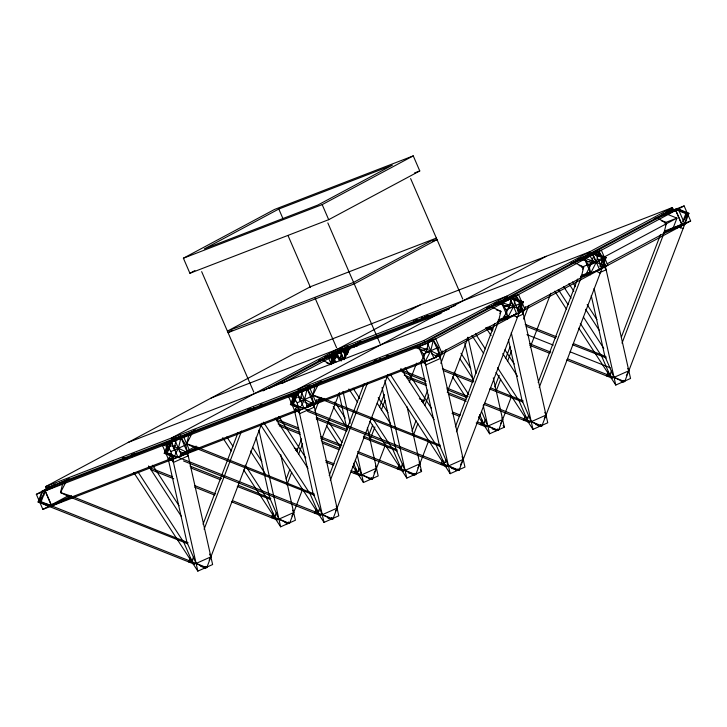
<?xml version="1.0" encoding="UTF-8"?>
<svg xmlns="http://www.w3.org/2000/svg" width="727" height="727" viewBox="0 0 727 727"><rect width="100%" height="100%" fill="white"/><g stroke="black" fill="none" stroke-linecap="round" stroke-linejoin="round"><path stroke-width="1.09" d="M69.083 478.684L42.202 491.188L39.612 501.857L48.718 506.256L51.79 505.937L72.682 496.641L168.391 459.673L172.735 459.228L187.511 452.648L180.987 437.59L176.652 438.036L161.876 444.615L66.166 481.574L45.274 490.879L42.202 491.188L38.077 502.012L194.572 564.261M134.368 455.347L134.858 453.348M319.208 511.09L317.236 511.972L324.015 522.395L338.791 515.816L311.956 396.233L307.157 388.863L302.823 389.308L288.046 395.879L192.337 432.847L189.265 433.165L168.373 442.461L165.774 453.13L172.617 456.429M175.77 449.522L174.053 448.695L176.652 438.036M169.491 447.169L161.876 444.615L166.21 444.17L180.987 437.59L178.397 448.25L175.207 454.43M189.265 433.165L186.675 443.824L195.79 448.223L314.573 495.251M205.559 566.506L205.232 567.832L200.661 566.306M247.762 412.154L248.407 409.492M260.539 406.62L261.029 404.612M456.038 470.533L459.1 470.224L523.34 301.905L512.689 297.661L491.797 306.967L428.994 340.572L414.217 347.152L318.508 384.12L315.436 384.429L294.544 393.734L291.945 404.394L298.215 407.42M299.869 400.65L302.823 389.308M295.662 398.432L288.046 395.879L292.381 395.443L307.157 388.863L304.568 399.523L301.378 405.702M315.436 384.429L312.846 395.097L321.961 399.496L439.98 446.269M288.346 522.195L288.028 523.531L284.984 522.513M329.84 364.009L331.367 364.518L333.957 353.858L337.028 353.54L340.072 360.574M343.335 358.447L339.645 360.092L341.263 353.422M341.917 350.759L342.235 349.423L349.642 348.669L343.98 359.647L340.718 352.113M343.98 359.647L346.579 348.978L331.803 355.558L334.411 361.583M354.203 347.215L354.858 344.553L357.92 344.234L356.857 346.297M329.122 518.342L331.403 519.105L331.73 517.778M373.932 363.427L374.578 360.765M386.709 357.884L387.191 355.885M368.534 478.457L370.815 479.229L371.143 477.893M413.509 322.879L413.99 320.88M421.296 320.453L422.114 317.117M425.958 318.671L426.613 316.009M424.623 354.667L426.395 351.241L428.994 340.572L433.328 340.136L430.729 350.796L425.068 361.773L420.733 362.219L325.024 399.178L304.131 408.483L299.56 406.947M414.517 473.468L414.19 474.804L411.146 473.786M457.892 469.042L457.574 470.378L453.003 468.842M510.972 299.606L509.191 306.93L507.419 310.365M511.299 298.27L511.781 296.271L574.594 262.665L595.486 253.359L606.136 257.603L541.897 425.922L538.834 426.231M497.995 302.414L511.781 296.271L516.125 295.825L513.526 306.494L507.864 317.472L503.529 317.908L507.064 311.047M517.297 313.573L519.214 312.728L521.804 302.059L523.34 301.905M497.313 429.166L496.986 430.502L493.942 429.475M540.688 424.741L540.361 426.077L535.799 424.541M593.605 255.968L590.924 264.692M594.086 253.968L594.577 251.969L657.381 218.354L678.282 209.058L688.923 213.293L624.693 381.611L621.621 381.929M580.782 258.103L594.577 251.969L598.912 251.524L596.322 262.183L590.66 273.161L586.316 273.606L589.861 266.745M524.285 308.13L581.109 277.723L602.001 268.417L604.6 257.758L606.136 257.603M623.484 380.439L623.157 381.766L620.876 381.003M607.072 263.828L663.896 233.422L684.798 224.116L687.388 213.456L678.282 209.058L675.21 209.367L654.318 218.673L655.836 219.181M38.077 502.012L41.139 501.703L45.274 490.879L51.79 505.937L39.612 501.857L45.274 490.879M172.953 456.756L164.247 453.284L168.373 442.461L171.445 442.152L192.337 432.847L186.675 443.824L198.853 447.905L314.209 493.96M164.247 453.284L167.31 452.966L171.445 442.152L177.961 457.21L198.853 447.905L294.562 410.946L298.906 410.501L313.673 403.921L307.157 388.863M203.042 524.267L238.074 432.465M193.418 557.2L191.71 561.68L188.638 561.998L190.356 557.509L191.065 560.699L193.037 559.817M204.096 529.229L241.546 431.093M203.696 567.996L206.768 567.678L261.929 423.141M298.161 407.638L290.409 404.557L294.544 393.734L297.607 393.425L318.508 384.12L312.846 395.097L325.024 399.178L440.38 445.233M290.409 404.557L293.481 404.239L297.607 393.425L304.131 408.483M286.238 478.902L289.864 469.406M296.707 451.467L301.541 438.808M313.619 407.147L316.436 399.768M329.831 364.672L333.957 353.858L335.701 357.875M276.215 512.898L274.506 517.379L271.435 517.688L273.143 513.207L273.861 516.388L275.833 515.516M286.883 484.927L291.718 472.259M298.57 454.32L302.596 443.77M315.073 411.055L319.907 398.396M333.275 363.382L337.028 353.54L331.367 364.518L322.252 360.119L319.18 360.438L320.707 360.946M286.493 523.685L289.555 523.376L302.677 489.007M321.27 440.28L339.464 392.607M329.213 475.54L364.245 383.729M319.589 508.473L317.881 512.953L314.809 513.262L316.518 508.782L316.999 510.908M330.267 480.502L367.717 382.366M183.504 460.954L319.226 515.025L322.288 514.707L331.403 519.105L332.939 518.951L388.1 374.414M369.025 434.601L372.651 425.104M379.503 407.165L384.329 394.507M359.002 468.588L357.293 473.077L354.231 473.386L355.939 468.906L356.412 471.023M369.679 440.617L374.914 426.903M381.357 410.019L384.983 400.522M351.077 472.132L358.638 475.14L361.701 474.831L370.815 479.229L372.351 479.075L385.873 443.643M409.319 382.202L416.598 363.137M412 431.229L416.026 420.679M422.878 402.74L427.712 390.081M440.189 357.366L442.607 351.032M402.385 464.162L400.668 468.651L397.605 468.96L399.314 464.48L399.795 466.598M413.463 435.137L417.889 423.532M424.732 405.593L428.757 395.043M440.844 363.382L446.078 349.669M412.663 474.958L415.726 474.649L428.848 440.28M447.441 391.544L468.061 337.519M455.375 426.804L494.842 323.397M445.76 459.746L444.052 464.226L440.98 464.535L442.688 460.055L443.406 463.235L445.378 462.363M456.429 431.774L498.313 322.025L500.912 311.365L491.797 306.967L488.726 307.285L490.252 307.794M517.27 310.084L519.896 303.204M494.796 386.928L499.222 375.323M505.665 358.438L510.1 346.834M522.986 313.064L525.403 306.73M485.173 419.861L483.464 424.341L480.393 424.659L482.11 420.179L482.583 422.296M496.25 390.835L500.685 379.23M507.528 361.292L511.554 350.741M523.64 319.08L528.874 305.367M495.451 430.657L498.522 430.339L511.635 395.97M530.237 347.242L550.848 293.217M538.171 382.502L577.638 279.095M528.547 415.435L526.839 419.915L523.776 420.233L525.485 415.753L526.203 418.934L528.166 418.061M539.225 387.464L581.109 277.723L583.699 267.063L574.594 262.665L571.522 262.974L573.049 263.483M600.066 265.782L602.692 258.894M621.367 337.146L660.434 234.785M611.343 371.133L609.635 375.614L606.563 375.932L608.281 371.442L608.99 374.632L610.962 373.751M622.021 343.162L663.896 233.422L666.495 222.753L657.381 218.354L654.318 218.673M672.511 229.714L676.946 218.109L666.295 213.865M680.363 228.014L682.435 223.062M682.853 221.481L685.861 213.611L688.923 213.293M171.445 442.152L165.774 453.13L171.872 455.166M171.227 454.184L168.391 459.673L186.903 542.142L196.117 563.434L205.232 567.832L205.941 566.46M174.498 455.802L172.735 459.228L170.127 453.203M247.507 410.882L248.216 409.51M259.421 407.384L260.829 404.639M209.122 560.29L209.476 559.599M209.83 558.918L210.894 556.864L210.221 555.301M297.607 393.425L291.945 404.394L298.797 406.693M297.043 406.139L294.562 410.946L313.073 493.406L322.288 514.707L337.064 508.128L336.219 506.183M300.669 407.075L298.906 410.501L296.725 405.484M339.645 360.092L342.117 355.285M343.535 352.54L345.307 349.114L347.479 354.131M288.737 522.159L288.028 523.531L278.914 519.133L275.842 519.451L231.513 501.784M291.918 515.988L292.272 515.298M292.627 514.616L293.69 512.553L292.672 510.218M374.032 361.464L374.387 360.783M385.592 358.647L387 355.903M413.445 321.588L413.799 320.898M331.403 519.105L332.112 517.733M335.647 510.872L336.001 510.19M336.356 509.5L337.064 508.128M424.268 355.358L420.733 362.219L439.244 444.679L448.459 465.98L457.574 470.378L458.283 469.006M370.815 479.229L371.524 477.857M374.005 473.05L374.36 472.368M374.714 471.678L375.068 470.996M375.423 470.305L376.477 468.252L375.468 465.916M414.899 473.431L414.19 474.804L405.084 470.405L402.013 470.714L357.684 453.057M417.734 467.943L418.089 467.261M418.443 466.57L418.797 465.889M419.152 465.198L419.861 463.826L419.179 462.263M499.849 313.419L500.912 311.365L497.868 310.347M517.56 310.293L520.387 304.804M520.741 304.122L521.804 302.059L512.689 297.661L509.627 297.979L491.497 306.049M460.4 464.889L460.754 464.208M461.109 463.517L461.818 462.145M462.172 461.463L463.235 459.4L462.563 457.846M497.695 429.13L496.986 430.502L487.872 426.104L484.809 426.413L476.194 422.987M500.53 423.641L500.885 422.95M501.23 422.269L502.648 419.524L501.975 417.961M582.636 269.117L583.699 267.063L580.655 266.037M590.215 266.064L590.569 265.373M599.993 266.673L603.183 260.502M603.892 259.13L604.6 257.758L595.486 253.359L592.414 253.668L572.449 262.565M541.07 424.704L540.361 426.077L531.255 421.678L528.184 421.987L483.855 404.33M544.259 418.525L544.614 417.843M544.968 417.153L546.022 415.099L545.35 413.536M665.432 224.816L666.495 222.753L664.969 222.244M683.144 221.69L687.388 213.456L679.018 210.648M623.866 380.394L623.157 381.766L614.042 377.368L610.98 377.686L566.651 360.029M626.338 375.595L626.692 374.914M627.047 374.223L627.401 373.542M627.755 372.851L628.819 370.797L627.81 368.453M183.395 258.212L274.47 209.476L413.254 155.878L419.77 170.936L328.695 219.672L189.911 273.27L183.395 258.212L322.179 204.614L413.254 155.878M278.805 209.031L204.296 248.907L317.844 205.05L392.362 165.174L278.805 209.031L283.148 219.072M189.911 273.27L194.918 270.598M232.049 330.494L228.06 332.63L354.231 283.903L437.027 239.601L432.819 241.219M45.492 486.663L293.872 353.749L672.384 207.558L673.029 209.067L424.65 341.981L46.146 488.171L45.492 486.663L424.005 340.472L672.384 207.558M46.146 488.171L49.136 486.563M662.052 214.447L684.134 205.923L690.65 220.981L433.992 358.329L42.866 509.391L36.35 494.324L55.561 484.046M420.042 305.022L171.663 437.936L172.317 439.435L176.307 437.3M263.092 390.862L341.89 348.696M42.866 509.391L69.029 495.387M180.732 435.846L162.521 445.596L169.037 460.654L172.944 458.573M269.417 388.391L348.306 346.179M71.609 495.887L48.718 506.256L47.855 504.247M195.336 429.911L175.134 440.726L181.65 455.784L197.88 447.105M282.031 383.52L360.919 341.308M546.213 256.295L297.834 389.199L298.488 390.708L301.478 389.109M180.296 454.629L196.19 446.124M309.884 385.528L288.692 396.869L295.207 411.927L299.106 409.837M321.507 381.184L301.305 391.998L307.821 407.056L324.051 398.369M306.467 405.902L313.419 402.185M315.318 401.168L321.37 397.933M36.35 494.324L427.476 343.262L684.134 205.923M581.536 267.282L596.149 261.338M598.139 260.275L601.129 258.676M604.128 257.067L676.946 218.109L664.324 222.98M517.733 311.056L518.306 311.329L522.286 309.202M605.082 264.892L601.093 267.027L605.437 266.582L598.912 251.524L584.135 258.103L579.801 258.548L593.686 263.456M328.45 355.567L342.235 349.423M320.107 360.019L354.858 344.553M322.252 360.119L357.92 344.234M331.267 357.284L327.459 356.003L334.865 355.249L349.642 348.669M489.653 306.867L490.58 306.458M510.899 307.757L497.004 302.85L501.348 302.405L516.125 295.825L520.914 303.204L547.749 422.787L532.973 429.366L527.193 420.46M185.785 444.969L212.62 564.543L197.844 571.122L171.009 451.54L185.785 444.969L180.987 437.59M592.623 272.289L590.66 273.161L588.934 265.473L603.71 258.903L598.912 251.524M663.606 232.504L681.726 224.434L675.21 209.367L677.491 210.13M428.676 352.341L414.217 347.152L418.552 346.715L433.328 340.136L438.117 347.506L464.962 467.088L450.186 473.668L444.397 464.762M324.015 522.395L297.179 402.813L311.956 396.233M518.696 312.646L522.64 310.892L513.526 306.494L501.348 302.405L507.864 317.472L506.137 309.784L520.914 303.204M180.632 454.975L187.475 451.921M188.402 451.512L195.79 448.223M580.809 276.805L590.969 272.28M596.567 270.535L599.521 269.217M601.493 268.336L605.437 266.582L596.322 262.183L584.135 258.103L590.66 273.161M599.248 272.843L606.145 269.772L604.164 266.718M450.186 473.668L423.341 354.085L438.117 347.506M307.185 406.075L313.646 403.194M315.491 402.367L321.961 399.496M498.013 321.107L508.173 316.581M513.771 314.836L516.733 313.519M516.915 313.746L498.313 322.025L435.509 355.639L431.52 353.713M314.391 407.111L299.615 413.681L297.634 410.628M516.461 317.145L523.358 314.073L521.368 311.02M356.657 472.087L358.62 471.214M376.477 468.252L361.701 474.831L355.339 460.118M482.819 423.359L484.791 422.478M293.69 512.553L278.914 519.133L269.699 497.831L256.122 437.363M502.648 419.524L487.872 426.104L481.51 411.391M357.648 473.613L363.427 482.519L378.204 475.94L367.38 427.694M402.004 466.789L400.032 467.661L406.811 478.093L421.578 471.514L407.056 406.775M210.894 556.864L196.117 563.434L193.055 563.752L192.373 562.189M419.861 463.826L405.084 470.405L395.861 449.104L382.048 387.527M628.819 370.797L614.042 377.368L604.828 356.076L591.251 295.598M274.851 517.924L280.64 526.821L295.416 520.241L280.64 454.402M483.818 424.886L489.598 433.792L504.374 427.212L493.297 377.858M546.022 415.099L531.255 421.678L522.031 400.377L508.464 339.9M609.98 376.159L615.769 385.056L630.545 378.476L603.71 258.903M463.235 459.4L448.459 465.98L445.387 466.298L307.576 411.391M414.472 172.981L419.77 170.936M666.723 211.502L673.029 209.067M672.157 211.784L675.856 210.357L682.371 225.415L678.673 226.842L683.089 228.596M211.084 398.051L589.588 251.869L590.242 253.369L587.089 254.586M331.594 353.267L455.656 305.349M324.815 357.021L449.422 308.902M577.156 259.566L601.338 250.224L607.854 265.291L600.92 267.972M318.644 360.647L441.144 313.328M570.977 263.183L593.059 254.659L599.575 269.717L580.655 277.023M664.369 231.131L690.65 220.981M338.028 358.402L340.127 357.593M588.261 261.765L592.469 260.139M128.288 442.361L506.792 296.171L507.446 297.679L504.293 298.897M494.36 303.868L518.551 294.535L525.067 309.593L518.124 312.274M486.627 308.094L510.263 298.961L516.788 314.019L497.859 321.334M581.064 275.642L591.033 271.789M504.42 306.476L510.727 304.031M48.327 488.471L44.629 489.898L51.144 504.956L54.843 503.529M174.498 439.735L170.8 441.162L174.707 450.204M179.723 437.718L183.413 436.291L189.929 451.358L186.239 452.785L188.22 455.838L173.444 462.417L171.463 459.364M300.66 391.008L296.97 392.435L300.878 401.477M305.885 388.99L309.584 387.564L316.1 402.622L312.41 404.048M432.056 340.263L435.755 338.837L442.27 353.895L438.572 355.321M498.268 319.944L508.246 316.091M172.971 446.805L175.598 445.796M299.142 398.078L301.769 397.069M422.678 350.369L427.93 348.342M518.306 311.329L522.64 310.892L516.125 295.825M343.553 359.165L340.082 351.132L343.144 350.814L347.988 352.749M305.922 402.713L309.338 404.366L313.673 403.921L304.568 399.523L297.716 397.224M661.924 221.226L662.688 221.481M663.451 221.735L664.214 221.989M596.331 262.711L592.414 253.668L594.704 254.441M595.468 254.695L601.556 256.74M603.074 257.249L604.6 257.758M579.137 265.528L579.892 265.782M513.535 307.012L509.627 297.979L511.145 298.488M512.671 298.997L518.76 301.042M520.287 301.551L521.804 302.059M496.341 309.829L497.104 310.093M606.327 357.92L572.422 344.698M427.531 315.6L430.584 316.618M612.497 378.194L610.98 377.686L601.756 356.384L580.337 323.424M424.722 316.554L427.767 317.572M418.552 346.715L430.729 350.796L439.844 355.194L425.068 361.773L418.552 346.715L423.341 354.085M388.881 355.73L391.162 356.494M522.777 401.967L489.625 389M375.505 360.347L379.312 361.628M340.082 351.132L341.599 351.641M343.889 352.404L347.688 353.685M336.365 357.093L331.803 355.558L335.992 362.01M337.128 357.348L343.217 359.392M529.71 422.496L528.184 421.987L518.969 400.686L497.541 367.726M338.882 359.829L341.163 360.601M326.796 362.991L327.559 363.246M328.322 363.5L329.077 363.754M486.327 426.922L484.809 426.413L484.137 424.85M492.415 428.966L493.179 429.221M294.989 401.468L292.381 395.443L296.952 396.969M261.947 404.203L264.992 405.23M446.914 466.807L445.387 466.298L444.715 464.735M451.485 468.333L452.239 468.588M397.369 450.949L363.455 437.727M249.334 409.074L252.378 410.101M403.54 471.232L402.013 470.714L401.34 469.16M408.101 472.759L408.865 473.013M409.628 473.268L410.392 473.522M360.156 475.649L358.638 475.14L353.495 463.253M168.818 450.195L166.21 444.17L170.781 445.706M171.545 445.96L178.397 448.25L187.511 452.648L183.168 453.094L179.187 451.167M173.299 448.441L174.053 448.695M172.626 455.429L177.961 457.21M136.54 453.194L138.821 453.957M320.743 515.534L319.226 515.025L318.544 513.462M327.595 517.833L328.359 518.087M270.435 499.422L237.284 486.463M132.968 453.884L136.013 454.911M123.163 457.81L126.971 459.082M277.369 519.959L275.842 519.451L266.627 498.149L245.208 465.189M187.639 543.723L69.619 496.95L60.505 492.552L63.104 481.892L66.166 481.574L60.505 492.552L72.682 496.641L188.039 542.687M675.21 209.367L677.146 210.139M679.082 210.912L685.861 213.611M675.61 227.151L677.373 227.86M592.414 253.668L602.101 257.531M595.886 271.144L600.293 272.907M509.627 297.979L519.305 301.832M513.089 315.454L517.497 317.208M504.229 316L507.373 317.254M525.185 324.351L556.628 336.874M573.394 343.553L605.964 356.621M503.257 317.145L505.356 317.981M526.312 326.332L555.655 338.019M526.948 334.629L553.265 345.116M570.113 351.823L610.126 367.762M487.781 327.068L493.033 329.167M529.801 343.807L550.812 352.177M567.614 358.874L624.693 381.611M485.763 327.804L492.061 330.312M529.883 345.38L549.839 353.331M421.442 360.301L425.631 361.973M442.398 368.653L473.831 381.175M490.598 387.854L523.176 400.922M420.47 361.446L425.704 363.536M443.525 370.634L472.859 382.32M377.24 360.319L379.176 361.092M400.786 369.698L424.95 379.33M447.005 388.118L468.015 396.488M484.818 403.176L541.897 425.922M375.141 361.019L377.077 361.792M401.922 371.688L426.077 381.312M447.087 389.681L467.052 397.633M404.257 375.159L426.267 383.929M447.223 392.28L466.08 399.795M343.953 352.677L346.852 353.831M406.429 377.558L426.34 385.492M448.35 394.261L466.161 401.359M419.388 398.814L424.641 400.913M453.003 412.209L460.355 415.135M477.157 421.833L498.522 430.339M421.569 401.222L423.668 402.058M452.03 413.354L459.391 416.289M293.481 404.239L459.1 470.224M295.271 409.028L299.46 410.7M316.227 417.38L347.66 429.902M363.382 436.164L397.006 449.659M294.299 410.182L299.533 412.264M316.3 418.943L346.688 431.047M251.069 409.056L253.005 409.819M274.615 418.434L298.779 428.058M320.834 436.845L341.844 445.215M357.602 451.494L415.726 474.649M248.97 409.746L250.906 410.519M276.796 420.833L298.861 429.621M320.916 438.408L340.881 446.36M278.087 423.896L300.097 432.656M322.097 441.425L339.918 448.523M279.213 425.877L300.169 434.219M322.179 442.988L338.946 449.668M294.271 447.968L297.416 449.222M325.778 460.518L334.184 463.862M350.996 470.56L372.351 479.075M295.398 449.949L297.507 450.785M325.869 462.09L333.22 465.016M167.31 452.966L332.939 518.951M169.1 457.756L173.29 459.428M190.056 466.107L221.49 478.63M238.256 485.309L270.835 498.386M168.128 458.91L173.371 460.991M191.183 468.088L220.526 479.784M124.899 457.783L126.843 458.555M148.444 467.161L172.608 476.785M194.663 485.572L215.674 493.942M232.486 500.639L289.555 523.376M122.799 458.483L124.735 459.246M150.634 469.569L173.744 478.775M194.754 487.145L214.71 495.096M41.139 501.703L206.768 567.678M388.5 355.767L390.208 356.593M375.314 360.365L378.158 361.746M347.706 353.013L343.144 350.814L345.752 356.839M334.865 355.249L343.408 359.374M335.656 358.166L330.531 355.694L332.257 363.373M339.073 359.81L341.354 360.91M300.224 399.968L302.505 401.068M304.786 402.167L305.349 402.44M262.329 404.503L264.037 405.321M249.143 409.101L251.987 410.473M122.972 457.828L125.816 459.2M589.361 255.032L594.15 262.411M584.135 258.103L588.934 265.473M589.388 273.297L590.379 274.824M572.467 281.994L575.53 286.711M587.152 304.604L596.949 319.671M568.932 283.675L573.857 291.263M585.571 309.275L599.121 330.131M563.716 286.747L571.104 298.115M583.427 317.081L603.764 348.369M558.3 289.519L568.096 304.586M554.774 291.2L566.478 309.211M578.801 328.177L608.372 373.678M501.348 302.405L506.137 309.784M506.592 317.599L507.582 319.126M489.671 326.305L492.733 331.012M504.974 349.851L514.153 363.973M486.136 327.977L491.07 335.565M502.775 353.576L517.56 376.332M475.513 333.82L485.3 348.887M471.977 335.501L483.682 353.522M496.005 372.478L524.967 417.034M460.991 353.331L470.778 368.398M460.018 358.947L473.568 379.803M503.175 425.368L504.374 427.212M454.166 372.151L468.86 394.752M415.644 319.998L416.844 321.834M437.845 354.149L440.562 358.375L425.786 364.954L423.805 361.901M452.63 376.904L466.189 397.76M478.511 416.725L482.21 422.414M405.048 367.78L431.365 408.274M400.886 368.489L434.155 419.688M390.272 374.36L436.173 444.997L444.551 464.344M376.232 359.874L377.431 361.719M386.719 376.013L442.17 461.345M348.369 351.75L346.579 348.978L347.879 351.995M378.194 397.633L387.991 412.7M377.222 403.258L390.772 424.114M420.388 469.669L421.578 471.514M353.013 388.2L359.747 398.56M371.988 417.398L392.798 449.422L401.004 468.379M348.887 388.972L357.52 402.249M369.843 421.206L399.414 466.716M334.82 402.058L345.225 418.07M333.23 406.729L347.397 428.539M327.995 420.878L342.072 442.543M311.674 402.876L312.91 404.775M326.459 425.631L340.636 447.441M352.958 466.398L356.039 471.141M292.381 395.443L297.179 402.813M278.877 416.507L305.803 457.946M275.324 418.17L307.984 468.415M263.492 422.151L310.002 493.724L318.381 513.071M250.061 408.601L251.26 410.446M260.557 424.75L316.618 511.017M252.642 447.305L261.82 461.436M250.433 451.031L265.219 473.786M226.842 436.927L232.967 446.351M222.726 437.699L231.35 450.976M243.672 469.942L273.243 515.443M166.21 444.17L171.009 451.54M152.706 465.244L179.024 505.738M148.544 465.952L181.196 516.197M137.93 471.814L183.831 542.451L192.21 561.798M123.89 457.328L125.089 459.173M133.768 472.532L189.838 558.799M192.055 562.225L197.844 571.122M678.282 209.058L684.798 224.116M595.486 253.359L602.001 268.417M512.689 297.661L519.214 312.728M544.841 412.373L545.186 413.145M410.628 178.597L462.763 299.088M479.666 414.526L483.791 424.077M426.994 315.845L427.858 317.853M426.785 315.863L427.649 317.872M433.328 340.136L439.844 355.194L435.509 355.639L436 357.838M423.25 317.663L424.068 319.553M427.476 343.262L433.992 358.329M416.798 319.417L417.671 321.425M424.005 340.472L424.65 341.981M462.054 456.674L462.39 457.456M322.179 204.614L328.695 219.672M387.573 355.721L388.582 358.047M327.832 222.907L379.976 343.389M349.005 347.688L349.869 349.696M288.056 235.639L310.529 287.574M315.018 297.961L336.601 347.815M337.246 349.323L337.901 350.832M336.383 352.559L339.863 360.592M333.139 361.719L330.531 355.694L345.307 349.114L346.534 354.603M328.104 356.984L331.367 364.518M294.544 393.734L296.28 397.751M261.402 404.448L262.274 406.457M201.661 271.634L253.805 392.126M168.373 442.461L170.109 446.478M209.712 554.128L210.048 554.91M131.542 454.611L132.405 456.62M131.333 454.629L132.205 456.638M42.202 491.188L43.938 495.205M594.086 288.437L615.769 385.056M511.29 332.748L532.973 429.366M467.915 337.174L476.058 373.451M483.21 405.33L489.598 433.792M464.835 343.226L473.477 381.711M379.967 358.511L380.466 360.71M384.874 380.375L406.811 478.093M342.98 391.399L350.132 423.278M357.293 455.157L363.427 482.519M339.164 394.152L347.061 429.339M309.338 404.366L309.829 406.566M253.796 407.238L254.296 409.437M258.957 430.202L280.64 526.821M310.202 286.82L227.406 331.121L353.576 282.394L436.373 238.092L310.202 286.82"/></g></svg>
